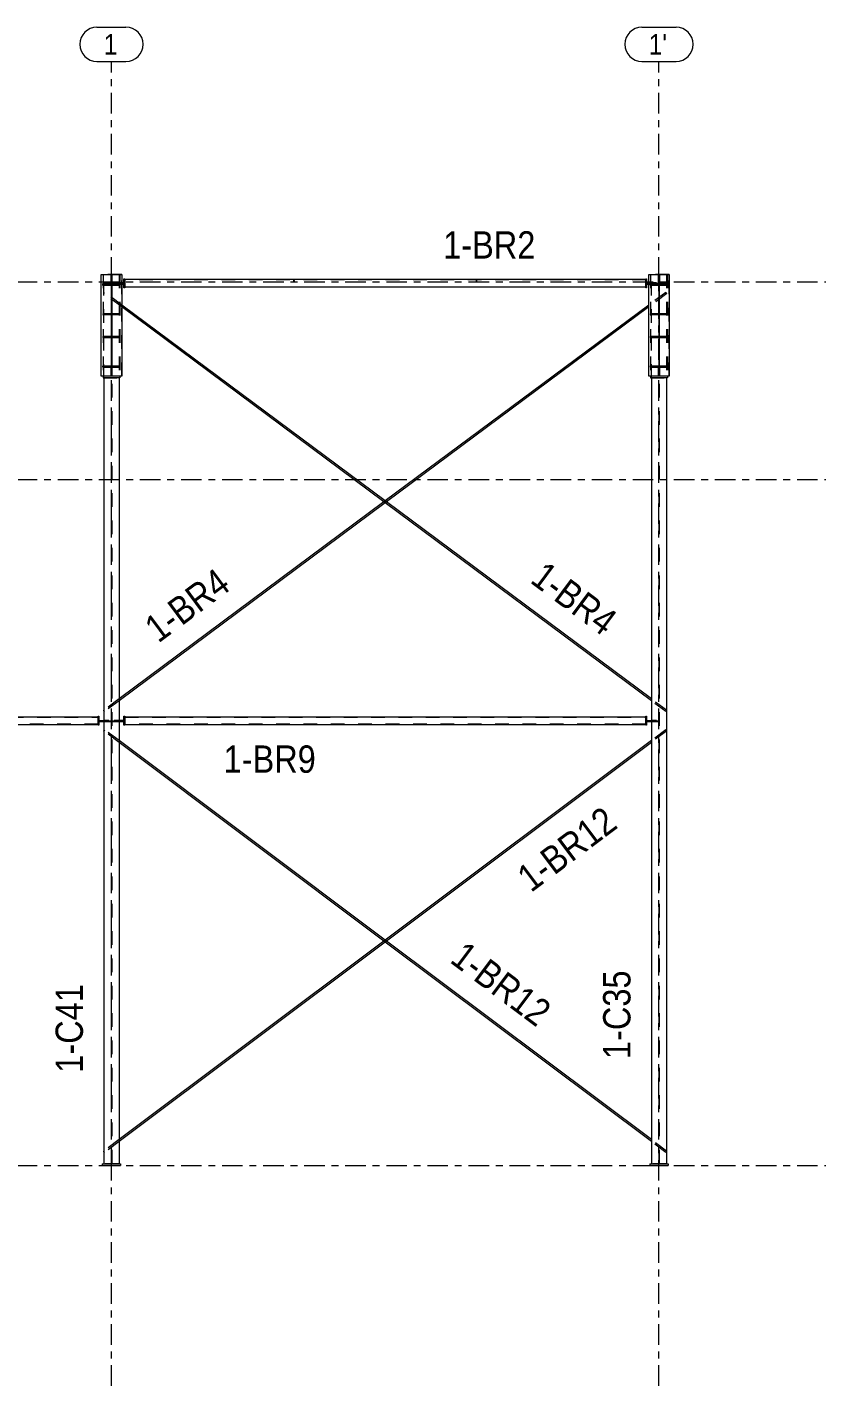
# Model space of a CAD drawing. Header units: millimetres. Extents: x -49 to 1122, y -181 to 639.
# Drawn here: x 891.5 to 1006.9, y 208.9 to 407.5 of the extents above; entities that cross this region are included whole.
import ezdxf

# ---------------------------------------------------------------- set-up
doc = ezdxf.new("R2010")
doc.units = ezdxf.units.MM
for name, pattern in [('XKITLINE00', [0]), ('XKITLINE02', [4, 2, -2]), ('XKITLINE03', [6, 3, -1, 1, -1])]:
    doc.linetypes.add(name, pattern=pattern)
for name, color, linetype, lineweight in [('Part', 2, 'Continuous', 0), ('PartMark', 7, 'Continuous', 0), ('S-grid', 1, 'Continuous', 0)]:
    doc.layers.add(name, color=color, linetype=linetype, lineweight=lineweight)
doc.styles.add('ARIAL', font='ARIAL.TTF')

# ---------------------------------------------------------------- blocks, each defined once
blk = doc.blocks.new('*A211')
at = {"layer": 'Part'}
blk.add_hatch(color=3, dxfattribs=at).paths.add_polyline_path([(930.5, 370.47), (930.55, 370.45), (930.57, 370.4), (930.55, 370.35), (930.5, 370.33), (930.45, 370.35), (930.43, 370.4), (930.45, 370.45)], flags=17)
blk = doc.blocks.new('*A212')
at = {"layer": 'Part'}
blk.add_hatch(color=3, dxfattribs=at).paths.add_polyline_path([(957.17, 370.47), (957.21, 370.45), (957.23, 370.4), (957.21, 370.35), (957.17, 370.33), (957.12, 370.35), (957.1, 370.4), (957.12, 370.45)], flags=17)
blk = doc.blocks.new('*A213')
at = {"layer": 'Part'}
blk.add_hatch(color=3, dxfattribs=at).paths.add_polyline_path([(982.58, 357.88), (982.58, 357.99), (985.08, 357.99), (985.08, 357.88)], flags=17)
blk = doc.blocks.new('*A214')
at = {"layer": 'Part'}
blk.add_hatch(color=3, dxfattribs=at).paths.add_polyline_path([(982.58, 369.73), (982.58, 369.84), (985.08, 369.84), (985.08, 369.73)], flags=17)
blk = doc.blocks.new('*A215')
at = {"layer": 'Part'}
blk.add_hatch(color=3, dxfattribs=at).paths.add_polyline_path([(983.79, 357.99), (983.79, 369.73), (983.88, 369.73), (983.88, 357.99)], flags=17)
blk = doc.blocks.new('*A216')
at = {"layer": 'Part'}
blk.add_hatch(color=3, dxfattribs=at).paths.add_polyline_path([(983.78, 357.61), (983.78, 357.88), (983.89, 357.88), (983.89, 357.61)], flags=17)
blk = doc.blocks.new('*A217')
at = {"layer": 'Part'}
blk.add_hatch(color=3, dxfattribs=at).paths.add_polyline_path([(983.88, 362.12), (983.88, 362.23), (984.78, 362.23), (984.78, 362.12)], flags=17)
blk = doc.blocks.new('*A218')
at = {"layer": 'Part'}
blk.add_hatch(color=3, dxfattribs=at).paths.add_polyline_path([(983.88, 365.45), (983.88, 365.56), (984.78, 365.56), (984.78, 365.45)], flags=17)
blk = doc.blocks.new('*A219')
at = {"layer": 'Part'}
blk.add_hatch(color=3, dxfattribs=at).paths.add_polyline_path([(982.88, 362.12), (982.88, 362.23), (983.79, 362.23), (983.79, 362.12)], flags=17)
blk = doc.blocks.new('*A220')
at = {"layer": 'Part'}
blk.add_hatch(color=3, dxfattribs=at).paths.add_polyline_path([(982.88, 365.45), (982.88, 365.56), (983.79, 365.56), (983.79, 365.45)], flags=17)
blk = doc.blocks.new('*A221')
at = {"layer": 'Part'}
blk.add_hatch(color=3, dxfattribs=at).paths.add_polyline_path([(983.78, 369.84), (983.78, 371.03), (983.89, 371.03), (983.89, 369.84)], flags=17)
blk = doc.blocks.new('*A256')
at = {"layer": 'Part'}
blk.add_hatch(color=3, dxfattribs=at).paths.add_polyline_path([(902.58, 357.88), (902.58, 357.99), (905.08, 357.99), (905.08, 357.88)], flags=17)
blk = doc.blocks.new('*A257')
at = {"layer": 'Part'}
blk.add_hatch(color=3, dxfattribs=at).paths.add_polyline_path([(902.58, 369.73), (902.58, 369.84), (905.08, 369.84), (905.08, 369.73)], flags=17)
blk = doc.blocks.new('*A258')
at = {"layer": 'Part'}
blk.add_hatch(color=3, dxfattribs=at).paths.add_polyline_path([(903.79, 357.99), (903.79, 369.73), (903.88, 369.73), (903.88, 357.99)], flags=17)
blk = doc.blocks.new('*A259')
at = {"layer": 'Part'}
blk.add_hatch(color=3, dxfattribs=at).paths.add_polyline_path([(903.78, 357.61), (903.78, 357.88), (903.89, 357.88), (903.89, 357.61)], flags=17)
blk = doc.blocks.new('*A260')
at = {"layer": 'Part'}
blk.add_hatch(color=3, dxfattribs=at).paths.add_polyline_path([(903.88, 362.12), (903.88, 362.23), (904.78, 362.23), (904.78, 362.12)], flags=17)
blk = doc.blocks.new('*A261')
at = {"layer": 'Part'}
blk.add_hatch(color=3, dxfattribs=at).paths.add_polyline_path([(903.88, 365.45), (903.88, 365.56), (904.78, 365.56), (904.78, 365.45)], flags=17)
blk = doc.blocks.new('*A262')
at = {"layer": 'Part'}
blk.add_hatch(color=3, dxfattribs=at).paths.add_polyline_path([(902.88, 362.12), (902.88, 362.23), (903.79, 362.23), (903.79, 362.12)], flags=17)
blk = doc.blocks.new('*A263')
at = {"layer": 'Part'}
blk.add_hatch(color=3, dxfattribs=at).paths.add_polyline_path([(902.88, 365.45), (902.88, 365.56), (903.79, 365.56), (903.79, 365.45)], flags=17)
blk = doc.blocks.new('*A264')
at = {"layer": 'Part'}
blk.add_hatch(color=3, dxfattribs=at).paths.add_polyline_path([(903.78, 369.84), (903.78, 371.03), (903.89, 371.03), (903.89, 369.84)], flags=17)
blk = doc.blocks.new('*A1070')
at = {"layer": 'S-grid', "color": 1, "linetype": 'XKITLINE03', "lineweight": 0}
blk.add_line((-10, 370.25), (1096.06, 370.25), dxfattribs=at)
blk = doc.blocks.new('*A1071')
at = {"layer": 'S-grid', "color": 1, "linetype": 'XKITLINE03', "lineweight": 0}
blk.add_line((-10, 341.36), (1096.06, 341.36), dxfattribs=at)
blk = doc.blocks.new('*A1072')
at = {"layer": 'S-grid', "color": 1, "linetype": 'XKITLINE03', "lineweight": 0}
blk.add_line((-10, 241.08), (1096.06, 241.08), dxfattribs=at)
blk = doc.blocks.new('*A1079')
at = {"layer": 'Part', "color": 7, "linetype": 'XKITLINE02', "lineweight": 0}
for p, q in [((983.88, 362.12), (983.88, 362.23)), ((983.88, 362.23), (985.06, 362.23)), ((985.06, 362.12), (983.88, 362.12)), ((984.04, 362.12), (984.04, 362.23)), ((985.06, 362.23), (985.06, 362.12))]:
    blk.add_line(p, q, dxfattribs=at)
blk = doc.blocks.new('*A1431')
at = {"layer": 'Part', "color": 2, "linetype": 'XKITLINE00', "lineweight": 0}
for p, q in [((905.66, 369.37), (905.66, 370.7)), ((905.66, 370.7), (905.77, 370.7)), ((905.77, 370.7), (905.77, 369.37)), ((905.77, 369.37), (905.66, 369.37))]:
    blk.add_line(p, q, dxfattribs=at)
blk = doc.blocks.new('*A1432')
at = {"layer": 'Part', "color": 7, "linetype": 'XKITLINE02', "lineweight": 0}
for p, q in [((904.21, 370.09), (904.21, 369.98)), ((905.33, 370.09), (904.21, 370.09)), ((905.54, 369.98), (904.21, 369.98))]:
    blk.add_line(p, q, dxfattribs=at)
at = {"layer": 'Part', "color": 2, "linetype": 'XKITLINE00', "lineweight": 0}
for p, q in [((905.66, 370.09), (905.33, 370.09)), ((905.66, 369.98), (905.54, 369.98)), ((905.66, 370.09), (905.66, 369.98))]:
    blk.add_line(p, q, dxfattribs=at)
blk = doc.blocks.new('*A1433')
at = {"layer": 'Part', "color": 7, "linetype": 'XKITLINE02', "lineweight": 0}
for p, q in [((903.88, 369.98), (903.88, 369.87)), ((905.33, 369.98), (903.88, 369.98)), ((905.33, 369.87), (903.88, 369.87)), ((904.04, 369.98), (904.04, 369.87))]:
    blk.add_line(p, q, dxfattribs=at)
at = {"layer": 'Part', "color": 2, "linetype": 'XKITLINE00', "lineweight": 0}
for p, q in [((905.54, 369.98), (905.33, 369.98)), ((905.54, 369.87), (905.33, 369.87)), ((905.54, 369.98), (905.54, 369.87))]:
    blk.add_line(p, q, dxfattribs=at)
blk = doc.blocks.new('*A1434')
at = {"layer": 'Part', "color": 7, "linetype": 'XKITLINE02', "lineweight": 0}
for p, q in [((903.78, 371.34), (903.78, 369.84)), ((903.78, 371.34), (903.89, 371.34)), ((903.78, 370.15), (903.89, 370.15)), ((903.78, 369.96), (903.89, 369.96)), ((903.89, 371.34), (903.89, 369.84))]:
    blk.add_line(p, q, dxfattribs=at)
blk = doc.blocks.new('*A1435')
at = {"layer": 'Part', "color": 7, "linetype": 'XKITLINE02', "lineweight": 0}
for p, q in [((903.88, 365.45), (903.88, 365.56)), ((903.88, 365.56), (905.06, 365.56)), ((905.06, 365.45), (903.88, 365.45)), ((904.04, 365.45), (904.04, 365.56)), ((905.06, 365.56), (905.06, 365.45))]:
    blk.add_line(p, q, dxfattribs=at)
blk = doc.blocks.new('*A1436')
at = {"layer": 'Part', "color": 7, "linetype": 'XKITLINE02', "lineweight": 0}
for p, q in [((903.88, 362.12), (903.88, 362.23)), ((903.88, 362.23), (905.06, 362.23)), ((905.06, 362.12), (903.88, 362.12)), ((904.04, 362.12), (904.04, 362.23)), ((905.06, 362.23), (905.06, 362.12))]:
    blk.add_line(p, q, dxfattribs=at)
blk = doc.blocks.new('*A1437')
at = {"layer": 'Part', "color": 2, "linetype": 'XKITLINE00', "lineweight": 0}
for start, end in [(45, 225), (225, 45)]:
    blk.add_arc((930.5, 370.4), 0.0667, start, end, dxfattribs=at)
blk = doc.blocks.new('*A1438')
at = {"layer": 'Part', "color": 2, "linetype": 'XKITLINE00', "lineweight": 0}
for start, end in [(45, 225), (225, 45)]:
    blk.add_arc((957.17, 370.4), 0.0667, start, end, dxfattribs=at)
blk = doc.blocks.new('*A1439')
at = {"layer": 'Part', "color": 2, "linetype": 'XKITLINE00', "lineweight": 0}
for p, q in [((982.58, 357.99), (985.08, 357.99)), ((982.58, 357.78), (982.58, 357.99)), ((982.58, 357.88), (985.08, 357.88)), ((983.78, 357.78), (982.58, 357.78)), ((985.08, 357.78), (983.89, 357.78)), ((985.08, 357.99), (985.08, 357.78))]:
    blk.add_line(p, q, dxfattribs=at)
at = {"layer": 'Part', "color": 7, "linetype": 'XKITLINE02', "lineweight": 0}
for p, q in [((982.58, 357.89), (985.08, 357.89)), ((983.89, 357.78), (983.78, 357.78))]:
    blk.add_line(p, q, dxfattribs=at)
blk = doc.blocks.new('*A1440')
at = {"layer": 'Part', "color": 2, "linetype": 'XKITLINE00', "lineweight": 0}
for p, q in [((983.78, 369.98), (982.58, 369.98)), ((982.58, 369.73), (982.58, 369.98)), ((985.08, 369.84), (982.58, 369.84)), ((985.08, 369.73), (982.58, 369.73)), ((985.08, 369.98), (983.89, 369.98)), ((985.08, 369.98), (985.08, 369.73))]:
    blk.add_line(p, q, dxfattribs=at)
at = {"layer": 'Part', "color": 7, "linetype": 'XKITLINE02', "lineweight": 0}
for p, q in [((982.58, 369.87), (985.08, 369.87)), ((983.89, 369.98), (983.78, 369.98))]:
    blk.add_line(p, q, dxfattribs=at)
blk = doc.blocks.new('*A1441')
at = {"layer": 'Part', "color": 7, "linetype": 'XKITLINE02', "lineweight": 0}
for p, q in [((983.88, 369.87), (983.79, 369.87)), ((983.79, 369.87), (983.79, 369.73)), ((983.88, 369.87), (983.88, 369.73)), ((983.79, 357.99), (983.79, 357.89)), ((983.79, 357.89), (983.88, 357.89)), ((983.88, 357.99), (983.88, 357.89))]:
    blk.add_line(p, q, dxfattribs=at)
at = {"layer": 'Part', "color": 2, "linetype": 'XKITLINE00', "lineweight": 0}
for p, q in [((983.79, 369.73), (983.88, 369.73)), ((983.79, 369.73), (983.79, 357.99)), ((983.88, 369.73), (983.88, 357.99)), ((983.79, 357.99), (983.88, 357.99))]:
    blk.add_line(p, q, dxfattribs=at)
blk = doc.blocks.new('*A1442')
at = {"layer": 'Part', "color": 7, "linetype": 'XKITLINE02', "lineweight": 0}
for p, q in [((983.88, 369.87), (983.79, 369.87)), ((983.79, 369.87), (983.79, 357.89)), ((983.88, 357.89), (983.88, 369.87)), ((983.79, 357.89), (983.88, 357.89))]:
    blk.add_line(p, q, dxfattribs=at)
blk = doc.blocks.new('*A1443')
at = {"layer": 'Part', "color": 7, "linetype": 'XKITLINE02', "lineweight": 0}
for p, q in [((982.58, 357.99), (982.58, 357.78)), ((982.58, 357.89), (985.08, 357.89)), ((982.58, 357.78), (985.08, 357.78)), ((985.08, 357.78), (985.08, 357.99))]:
    blk.add_line(p, q, dxfattribs=at)
blk = doc.blocks.new('*A1444')
at = {"layer": 'Part', "color": 7, "linetype": 'XKITLINE02', "lineweight": 0}
for p, q in [((982.58, 369.98), (982.58, 369.73)), ((985.08, 369.98), (982.58, 369.98)), ((985.08, 369.87), (982.58, 369.87)), ((985.08, 369.73), (985.08, 369.98))]:
    blk.add_line(p, q, dxfattribs=at)
blk = doc.blocks.new('*A1445')
at = {"layer": 'Part', "color": 7, "linetype": 'XKITLINE02', "lineweight": 0}
for p, q in [((982.61, 371.34), (985.06, 371.34)), ((982.61, 371.34), (982.61, 356.45)), ((985.06, 371.34), (985.06, 356.45))]:
    blk.add_line(p, q, dxfattribs=at)
at = {"layer": 'Part', "color": 2, "linetype": 'XKITLINE00', "lineweight": 0}
for p, q in [((982.61, 356.45), (982.61, 356.23)), ((985.06, 356.23), (982.61, 356.23)), ((985.06, 356.45), (985.06, 356.23))]:
    blk.add_line(p, q, dxfattribs=at)
blk = doc.blocks.new('*A1446')
at = {"layer": 'Part', "color": 7, "linetype": 'XKITLINE02', "lineweight": 0}
for p, q in [((982.61, 371.34), (985.06, 371.34)), ((982.61, 371.34), (982.61, 356.23)), ((985.06, 371.34), (985.06, 356.23)), ((982.61, 356.23), (985.06, 356.23))]:
    blk.add_line(p, q, dxfattribs=at)
blk = doc.blocks.new('*A1447')
at = {"layer": 'Part', "color": 2, "linetype": 'XKITLINE00', "lineweight": 0}
for p, q in [((982.33, 356.45), (982.33, 371.34)), ((982.33, 371.34), (985.33, 371.34)), ((985.33, 371.34), (985.33, 356.45)), ((985.33, 356.45), (982.33, 356.45))]:
    blk.add_line(p, q, dxfattribs=at)
blk = doc.blocks.new('*A1448')
at = {"layer": 'Part', "color": 7, "linetype": 'XKITLINE02', "lineweight": 0}
for p, q in [((982.33, 356.45), (982.33, 371.34)), ((985.33, 371.34), (982.33, 371.34)), ((985.33, 356.45), (985.33, 371.34)), ((985.33, 356.45), (982.33, 356.45))]:
    blk.add_line(p, q, dxfattribs=at)
blk = doc.blocks.new('*A1449')
at = {"layer": 'Part', "color": 2, "linetype": 'XKITLINE00', "lineweight": 0}
for p, q in [((983.78, 356.45), (983.78, 357.88)), ((983.78, 357.88), (983.89, 357.88)), ((983.89, 357.61), (983.78, 357.61)), ((983.89, 357.88), (983.89, 356.45)), ((983.89, 356.45), (983.78, 356.45))]:
    blk.add_line(p, q, dxfattribs=at)
at = {"layer": 'Part', "color": 7, "linetype": 'XKITLINE02', "lineweight": 0}
for p, q in [((983.78, 357.8), (983.89, 357.8)), ((983.78, 357.62), (983.89, 357.62))]:
    blk.add_line(p, q, dxfattribs=at)
blk = doc.blocks.new('*A1450')
at = {"layer": 'Part', "color": 7, "linetype": 'XKITLINE02', "lineweight": 0}
for p, q in [((984.88, 357.89), (983.88, 357.89)), ((983.88, 357.89), (983.88, 357.78)), ((983.88, 357.78), (984.88, 357.78)), ((984.04, 357.89), (984.04, 357.78)), ((984.88, 357.78), (984.88, 357.89))]:
    blk.add_line(p, q, dxfattribs=at)
blk = doc.blocks.new('*A1451')
at = {"layer": 'Part', "color": 7, "linetype": 'XKITLINE02', "lineweight": 0}
for p, q in [((983.79, 357.89), (982.79, 357.89)), ((982.79, 357.89), (982.79, 357.78)), ((982.79, 357.78), (983.79, 357.78)), ((983.62, 357.89), (983.62, 357.78)), ((983.79, 357.78), (983.79, 357.89))]:
    blk.add_line(p, q, dxfattribs=at)
blk = doc.blocks.new('*A1452')
at = {"layer": 'Part', "color": 7, "linetype": 'XKITLINE02', "lineweight": 0}
for p, q in [((983.78, 357.88), (983.78, 356.45)), ((983.78, 357.8), (983.89, 357.8)), ((983.78, 357.62), (983.89, 357.62)), ((983.89, 357.88), (983.89, 356.45)), ((983.89, 356.45), (983.78, 356.45))]:
    blk.add_line(p, q, dxfattribs=at)
blk = doc.blocks.new('*A1453')
at = {"layer": 'Part', "color": 7, "linetype": 'XKITLINE02', "lineweight": 0}
for p, q in [((983.79, 362.23), (982.61, 362.23)), ((982.61, 362.12), (982.61, 362.23)), ((983.79, 362.12), (982.61, 362.12)), ((983.62, 362.12), (983.62, 362.23)), ((983.79, 362.12), (983.79, 362.23))]:
    blk.add_line(p, q, dxfattribs=at)
blk = doc.blocks.new('*A1454')
at = {"layer": 'Part', "color": 7, "linetype": 'XKITLINE02', "lineweight": 0}
for p, q in [((983.79, 365.56), (982.61, 365.56)), ((982.61, 365.45), (982.61, 365.56)), ((983.79, 365.45), (982.61, 365.45)), ((983.62, 365.45), (983.62, 365.56)), ((983.79, 365.45), (983.79, 365.56))]:
    blk.add_line(p, q, dxfattribs=at)
blk = doc.blocks.new('*A1455')
at = {"layer": 'Part', "color": 2, "linetype": 'XKITLINE00', "lineweight": 0}
for p, q in [((985.06, 362.23), (983.88, 362.23)), ((983.88, 362.23), (983.88, 362.12)), ((985.06, 362.12), (983.88, 362.12)), ((984.78, 362.12), (984.78, 362.23)), ((985.06, 362.23), (985.06, 362.12))]:
    blk.add_line(p, q, dxfattribs=at)
at = {"layer": 'Part', "color": 7, "linetype": 'XKITLINE02', "lineweight": 0}
blk.add_line((984.04, 362.12), (984.04, 362.23), dxfattribs=at)
blk = doc.blocks.new('*A1456')
at = {"layer": 'Part', "color": 2, "linetype": 'XKITLINE00', "lineweight": 0}
for p, q in [((985.06, 365.56), (983.88, 365.56)), ((983.88, 365.56), (983.88, 365.45)), ((985.06, 365.45), (983.88, 365.45)), ((984.78, 365.45), (984.78, 365.56)), ((985.06, 365.56), (985.06, 365.45))]:
    blk.add_line(p, q, dxfattribs=at)
at = {"layer": 'Part', "color": 7, "linetype": 'XKITLINE02', "lineweight": 0}
blk.add_line((984.04, 365.45), (984.04, 365.56), dxfattribs=at)
blk = doc.blocks.new('*A1457')
at = {"layer": 'Part', "color": 2, "linetype": 'XKITLINE00', "lineweight": 0}
for p, q in [((983.79, 362.23), (982.61, 362.23)), ((982.61, 362.23), (982.61, 362.12)), ((983.79, 362.12), (982.61, 362.12)), ((982.88, 362.12), (982.88, 362.23)), ((983.79, 362.23), (983.79, 362.12))]:
    blk.add_line(p, q, dxfattribs=at)
at = {"layer": 'Part', "color": 7, "linetype": 'XKITLINE02', "lineweight": 0}
blk.add_line((983.62, 362.12), (983.62, 362.23), dxfattribs=at)
blk = doc.blocks.new('*A1458')
at = {"layer": 'Part', "color": 2, "linetype": 'XKITLINE00', "lineweight": 0}
for p, q in [((983.79, 365.56), (982.61, 365.56)), ((982.61, 365.56), (982.61, 365.45)), ((983.79, 365.45), (982.61, 365.45)), ((982.88, 365.45), (982.88, 365.56)), ((983.79, 365.56), (983.79, 365.45))]:
    blk.add_line(p, q, dxfattribs=at)
at = {"layer": 'Part', "color": 7, "linetype": 'XKITLINE02', "lineweight": 0}
blk.add_line((983.62, 365.45), (983.62, 365.56), dxfattribs=at)
blk = doc.blocks.new('*A1459')
at = {"layer": 'Part', "color": 7, "linetype": 'XKITLINE02', "lineweight": 0}
for p, q in [((984.88, 369.98), (983.88, 369.98)), ((983.88, 369.98), (983.88, 369.87)), ((983.88, 369.87), (984.88, 369.87)), ((984.04, 369.98), (984.04, 369.87)), ((984.88, 369.87), (984.88, 369.98))]:
    blk.add_line(p, q, dxfattribs=at)
blk = doc.blocks.new('*A1460')
at = {"layer": 'Part', "color": 7, "linetype": 'XKITLINE02', "lineweight": 0}
for p, q in [((984.88, 365.56), (983.88, 365.56)), ((983.88, 365.56), (983.88, 365.45)), ((983.88, 365.45), (984.88, 365.45)), ((984.04, 365.56), (984.04, 365.45)), ((984.88, 365.45), (984.88, 365.56))]:
    blk.add_line(p, q, dxfattribs=at)
blk = doc.blocks.new('*A1461')
at = {"layer": 'Part', "color": 7, "linetype": 'XKITLINE02', "lineweight": 0}
for p, q in [((983.79, 365.56), (982.79, 365.56)), ((982.79, 365.56), (982.79, 365.45)), ((982.79, 365.45), (983.79, 365.45)), ((983.62, 365.56), (983.62, 365.45)), ((983.79, 365.45), (983.79, 365.56))]:
    blk.add_line(p, q, dxfattribs=at)
blk = doc.blocks.new('*A1462')
at = {"layer": 'Part', "color": 7, "linetype": 'XKITLINE02', "lineweight": 0}
for p, q in [((984.88, 362.23), (983.88, 362.23)), ((983.88, 362.23), (983.88, 362.12)), ((983.88, 362.12), (984.88, 362.12)), ((984.04, 362.23), (984.04, 362.12)), ((984.88, 362.12), (984.88, 362.23))]:
    blk.add_line(p, q, dxfattribs=at)
blk = doc.blocks.new('*A1463')
at = {"layer": 'Part', "color": 7, "linetype": 'XKITLINE02', "lineweight": 0}
for p, q in [((983.79, 362.23), (982.79, 362.23)), ((982.79, 362.23), (982.79, 362.12)), ((982.79, 362.12), (983.79, 362.12)), ((983.62, 362.23), (983.62, 362.12)), ((983.79, 362.12), (983.79, 362.23))]:
    blk.add_line(p, q, dxfattribs=at)
blk = doc.blocks.new('*A1464')
at = {"layer": 'Part', "color": 2, "linetype": 'XKITLINE00', "lineweight": 0}
for p, q in [((981.9, 369.37), (981.9, 370.7)), ((981.9, 370.7), (982.01, 370.7)), ((982.01, 370.7), (982.01, 369.37)), ((982.01, 369.37), (981.9, 369.37))]:
    blk.add_line(p, q, dxfattribs=at)
blk = doc.blocks.new('*A1465')
at = {"layer": 'Part', "color": 2, "linetype": 'XKITLINE00', "lineweight": 0}
for p, q in [((982.01, 369.98), (982.01, 370.09)), ((982.01, 370.09), (982.33, 370.09)), ((982.12, 369.98), (982.01, 369.98))]:
    blk.add_line(p, q, dxfattribs=at)
at = {"layer": 'Part', "color": 7, "linetype": 'XKITLINE02', "lineweight": 0}
for p, q in [((983.46, 369.98), (982.12, 369.98)), ((983.46, 370.09), (982.33, 370.09)), ((983.46, 369.98), (983.46, 370.09))]:
    blk.add_line(p, q, dxfattribs=at)
blk = doc.blocks.new('*A1466')
at = {"layer": 'Part', "color": 2, "linetype": 'XKITLINE00', "lineweight": 0}
for p, q in [((982.33, 369.98), (982.12, 369.98)), ((982.12, 369.87), (982.12, 369.98)), ((982.33, 369.87), (982.12, 369.87))]:
    blk.add_line(p, q, dxfattribs=at)
at = {"layer": 'Part', "color": 7, "linetype": 'XKITLINE02', "lineweight": 0}
for p, q in [((983.79, 369.98), (982.33, 369.98)), ((983.79, 369.87), (982.33, 369.87)), ((983.62, 369.98), (983.62, 369.87)), ((983.79, 369.98), (983.79, 369.87))]:
    blk.add_line(p, q, dxfattribs=at)
blk = doc.blocks.new('*A1467')
at = {"layer": 'Part', "color": 2, "linetype": 'XKITLINE00', "lineweight": 0}
for p, q in [((983.78, 371.34), (983.89, 371.34)), ((983.78, 369.84), (983.78, 371.34)), ((983.78, 371.03), (983.89, 371.03)), ((983.89, 369.84), (983.78, 369.84)), ((983.89, 371.34), (983.89, 369.84))]:
    blk.add_line(p, q, dxfattribs=at)
at = {"layer": 'Part', "color": 7, "linetype": 'XKITLINE02', "lineweight": 0}
for p, q in [((983.78, 370.15), (983.89, 370.15)), ((983.78, 369.96), (983.89, 369.96))]:
    blk.add_line(p, q, dxfattribs=at)
blk = doc.blocks.new('*A1468')
at = {"layer": 'Part', "color": 7, "linetype": 'XKITLINE02', "lineweight": 0}
for p, q in [((983.78, 371.34), (983.78, 369.84)), ((983.78, 371.34), (983.89, 371.34)), ((983.78, 370.15), (983.89, 370.15)), ((983.78, 369.96), (983.89, 369.96)), ((983.89, 371.34), (983.89, 369.84))]:
    blk.add_line(p, q, dxfattribs=at)
blk = doc.blocks.new('*A1469')
at = {"layer": 'Part', "color": 7, "linetype": 'XKITLINE02', "lineweight": 0}
for p, q in [((983.88, 365.45), (983.88, 365.56)), ((983.88, 365.56), (985.06, 365.56)), ((985.06, 365.45), (983.88, 365.45)), ((984.04, 365.45), (984.04, 365.56)), ((985.06, 365.56), (985.06, 365.45))]:
    blk.add_line(p, q, dxfattribs=at)
blk = doc.blocks.new('*A1602')
at = {"layer": 'S-grid', "color": 1, "linetype": 'XKITLINE03', "lineweight": 0}
blk.add_line((983.83, 208.86), (983.83, 402.47), dxfattribs=at)
at = {"layer": 'S-grid', "color": 3, "style": 'ARIAL', "width": 0.85}
blk.add_text("1'", height=3, dxfattribs=at).set_placement((982.34, 403.47))
blk = doc.blocks.new('*A1603')
at = {"layer": 'S-grid', "color": 1, "linetype": 'XKITLINE03', "lineweight": 0}
blk.add_line((903.83, 208.86), (903.83, 402.47), dxfattribs=at)
at = {"layer": 'S-grid', "color": 3, "style": 'ARIAL', "width": 0.85}
blk.add_text('1', height=3, dxfattribs=at).set_placement((902.72, 403.47))
blk = doc.blocks.new('*A1606')
at = {"layer": 'Part', "color": 7, "linetype": 'XKITLINE02', "lineweight": 0}
for p, q in [((984.83, 304.76), (982.72, 303.18)), ((984.94, 304.57), (982.72, 302.9)), ((984.94, 304.62), (984.83, 304.76)), ((943.83, 274.01), (943.65, 273.87)), ((944.02, 273.87), (943.83, 273.74)), ((904.94, 244.85), (902.72, 243.18)), ((904.94, 244.57), (902.83, 242.99)), ((902.83, 242.99), (902.72, 243.13))]:
    blk.add_line(p, q, dxfattribs=at)
at = {"layer": 'Part', "color": 2, "linetype": 'XKITLINE00', "lineweight": 0}
for p, q in [((984.97, 304.59), (984.94, 304.62)), ((984.97, 304.59), (984.94, 304.57)), ((982.72, 303.18), (943.83, 274.01)), ((982.72, 302.9), (944.02, 273.87)), ((943.65, 273.87), (904.94, 244.85)), ((943.83, 273.74), (904.94, 244.57)), ((902.72, 243.18), (902.7, 243.16)), ((902.72, 243.14), (902.7, 243.16)), ((902.72, 243.13), (902.72, 243.14))]:
    blk.add_line(p, q, dxfattribs=at)
blk = doc.blocks.new('*A1607')
at = {"layer": 'Part', "color": 2, "linetype": 'XKITLINE00', "lineweight": 0}
for p, q in [((902.72, 304.62), (902.7, 304.59)), ((902.72, 304.57), (902.7, 304.59)), ((943.83, 274.01), (904.94, 303.18)), ((943.65, 273.87), (904.94, 302.9)), ((982.72, 244.57), (943.83, 273.74)), ((982.72, 244.85), (944.02, 273.87)), ((984.97, 243.16), (984.94, 243.18)), ((984.97, 243.16), (984.94, 243.13))]:
    blk.add_line(p, q, dxfattribs=at)
at = {"layer": 'Part', "color": 7, "linetype": 'XKITLINE02', "lineweight": 0}
for p, q in [((902.83, 304.76), (902.72, 304.62)), ((904.94, 302.9), (902.72, 304.57)), ((904.94, 303.18), (902.83, 304.76)), ((943.83, 273.74), (943.65, 273.87)), ((944.02, 273.87), (943.83, 274.01)), ((984.94, 243.18), (982.72, 244.85)), ((984.83, 242.99), (982.72, 244.57)), ((984.95, 243.14), (984.83, 242.99))]:
    blk.add_line(p, q, dxfattribs=at)
blk = doc.blocks.new('*A1608')
at = {"layer": 'Part', "color": 7, "linetype": 'XKITLINE02', "lineweight": 0}
for p, q in [((982.72, 356.23), (982.72, 371.34)), ((982.72, 371.34), (984.94, 371.34)), ((983.79, 371.34), (983.79, 241.31)), ((983.88, 371.34), (983.88, 241.31)), ((984.94, 371.34), (984.94, 356.23)), ((984.94, 241.31), (982.72, 241.31))]:
    blk.add_line(p, q, dxfattribs=at)
at = {"layer": 'Part', "color": 2, "linetype": 'XKITLINE00', "lineweight": 0}
for p, q in [((982.72, 356.23), (982.72, 241.31)), ((984.94, 356.23), (984.94, 241.31))]:
    blk.add_line(p, q, dxfattribs=at)
blk = doc.blocks.new('*A1609')
at = {"layer": 'Part', "color": 7, "linetype": 'XKITLINE02', "lineweight": 0}
for p, q in [((902.72, 356.23), (902.72, 371.34)), ((902.72, 371.34), (904.94, 371.34)), ((903.79, 371.34), (903.79, 241.31)), ((903.88, 371.34), (903.88, 241.31)), ((904.94, 371.34), (904.94, 356.23)), ((904.94, 241.31), (902.72, 241.31))]:
    blk.add_line(p, q, dxfattribs=at)
at = {"layer": 'Part', "color": 2, "linetype": 'XKITLINE00', "lineweight": 0}
for p, q in [((902.72, 356.23), (902.72, 241.31)), ((904.94, 356.23), (904.94, 241.31))]:
    blk.add_line(p, q, dxfattribs=at)
blk = doc.blocks.new('*A1611')
at = {"layer": 'Part', "color": 7, "linetype": 'XKITLINE02', "lineweight": 0}
for p, q in [((902.7, 368.53), (902.83, 368.7)), ((905.33, 366.57), (902.7, 368.53)), ((905.33, 366.84), (902.83, 368.7)), ((943.83, 337.93), (943.65, 338.07)), ((944.02, 338.07), (943.83, 338.21)), ((984.94, 307.63), (982.72, 309.28)), ((984.84, 307.43), (982.72, 309.01)), ((984.95, 307.59), (984.84, 307.43))]:
    blk.add_line(p, q, dxfattribs=at)
at = {"layer": 'Part', "color": 2, "linetype": 'XKITLINE00', "lineweight": 0}
for p, q in [((943.83, 338.21), (905.33, 366.84)), ((943.65, 338.07), (905.33, 366.57)), ((982.72, 309.01), (943.83, 337.93)), ((982.72, 309.28), (944.02, 338.07)), ((984.97, 307.61), (984.94, 307.63)), ((984.97, 307.61), (984.94, 307.58))]:
    blk.add_line(p, q, dxfattribs=at)
blk = doc.blocks.new('*A1612')
at = {"layer": 'Part', "color": 7, "linetype": 'XKITLINE02', "lineweight": 0}
for p, q in [((984.84, 368.7), (982.33, 366.84)), ((984.97, 368.53), (982.33, 366.57)), ((984.97, 368.53), (984.84, 368.7)), ((943.83, 338.21), (943.65, 338.07)), ((944.02, 338.07), (943.83, 337.93)), ((904.94, 309.28), (902.72, 307.63)), ((904.94, 309.01), (902.83, 307.43)), ((902.83, 307.43), (902.72, 307.58))]:
    blk.add_line(p, q, dxfattribs=at)
at = {"layer": 'Part', "color": 2, "linetype": 'XKITLINE00', "lineweight": 0}
for p, q in [((982.33, 366.84), (943.83, 338.21)), ((982.33, 366.57), (944.02, 338.07)), ((943.65, 338.07), (904.94, 309.28)), ((943.83, 337.93), (904.94, 309.01)), ((902.72, 307.63), (902.7, 307.61)), ((902.72, 307.59), (902.7, 307.61)), ((902.72, 307.58), (902.72, 307.59))]:
    blk.add_line(p, q, dxfattribs=at)
blk = doc.blocks.new('*A1613')
at = {"layer": 'Part', "color": 2, "linetype": 'XKITLINE00', "lineweight": 0}
for p, q in [((905.77, 306.64), (981.9, 306.64)), ((905.77, 305.53), (981.9, 305.53))]:
    blk.add_line(p, q, dxfattribs=at)
at = {"layer": 'Part', "color": 7, "linetype": 'XKITLINE02', "lineweight": 0}
for p, q in [((905.77, 306.64), (905.77, 305.53)), ((905.77, 306.59), (981.9, 306.59)), ((981.9, 306.64), (981.9, 305.53)), ((981.9, 305.57), (905.77, 305.57))]:
    blk.add_line(p, q, dxfattribs=at)
blk = doc.blocks.new('*A1614')
at = {"layer": 'Part', "color": 2, "linetype": 'XKITLINE00', "lineweight": 0}
for p, q in [((902.5, 241.31), (902.5, 241.08)), ((902.5, 241.31), (905.17, 241.31)), ((902.5, 241.08), (905.17, 241.08)), ((905.17, 241.31), (905.17, 241.08))]:
    blk.add_line(p, q, dxfattribs=at)
blk = doc.blocks.new('*A1615')
at = {"layer": 'Part', "color": 2, "linetype": 'XKITLINE00', "lineweight": 0}
for p, q in [((902.72, 306.03), (902.12, 306.03)), ((902.12, 305.92), (902.12, 306.03)), ((902.72, 305.92), (902.12, 305.92))]:
    blk.add_line(p, q, dxfattribs=at)
at = {"layer": 'Part', "color": 7, "linetype": 'XKITLINE02', "lineweight": 0}
for p, q in [((903.79, 306.03), (902.72, 306.03)), ((903.79, 305.92), (902.72, 305.92)), ((903.62, 306.03), (903.62, 305.92)), ((903.79, 306.03), (903.79, 305.92))]:
    blk.add_line(p, q, dxfattribs=at)
blk = doc.blocks.new('*A1616')
at = {"layer": 'Part', "color": 2, "linetype": 'XKITLINE00', "lineweight": 0}
for p, q in [((902.01, 306.03), (902.01, 306.14)), ((902.01, 306.14), (902.72, 306.14)), ((902.12, 306.03), (902.01, 306.03))]:
    blk.add_line(p, q, dxfattribs=at)
at = {"layer": 'Part', "color": 7, "linetype": 'XKITLINE02', "lineweight": 0}
for p, q in [((903.46, 306.03), (902.12, 306.03)), ((903.46, 306.14), (902.72, 306.14)), ((903.46, 306.03), (903.46, 306.14))]:
    blk.add_line(p, q, dxfattribs=at)
blk = doc.blocks.new('*A1617')
at = {"layer": 'Part', "color": 2, "linetype": 'XKITLINE00', "lineweight": 0}
for p, q in [((901.9, 305.42), (901.9, 306.75)), ((901.9, 306.75), (902.01, 306.75)), ((902.01, 306.75), (902.01, 305.42)), ((902.01, 305.42), (901.9, 305.42))]:
    blk.add_line(p, q, dxfattribs=at)
blk = doc.blocks.new('*A1618')
at = {"layer": 'Part', "color": 7, "linetype": 'XKITLINE02', "lineweight": 0}
for p, q in [((903.88, 306.03), (903.88, 305.92)), ((904.94, 306.03), (903.88, 306.03)), ((904.94, 305.92), (903.88, 305.92)), ((904.04, 306.03), (904.04, 305.92))]:
    blk.add_line(p, q, dxfattribs=at)
at = {"layer": 'Part', "color": 2, "linetype": 'XKITLINE00', "lineweight": 0}
for p, q in [((905.54, 306.03), (904.94, 306.03)), ((905.54, 305.92), (904.94, 305.92)), ((905.54, 306.03), (905.54, 305.92))]:
    blk.add_line(p, q, dxfattribs=at)
blk = doc.blocks.new('*A1619')
at = {"layer": 'Part', "color": 7, "linetype": 'XKITLINE02', "lineweight": 0}
for p, q in [((904.21, 306.14), (904.21, 306.03)), ((904.94, 306.14), (904.21, 306.14)), ((905.54, 306.03), (904.21, 306.03))]:
    blk.add_line(p, q, dxfattribs=at)
at = {"layer": 'Part', "color": 2, "linetype": 'XKITLINE00', "lineweight": 0}
for p, q in [((905.66, 306.14), (904.94, 306.14)), ((905.66, 306.03), (905.54, 306.03)), ((905.66, 306.14), (905.66, 306.03))]:
    blk.add_line(p, q, dxfattribs=at)
blk = doc.blocks.new('*A1620')
at = {"layer": 'Part', "color": 2, "linetype": 'XKITLINE00', "lineweight": 0}
for p, q in [((905.66, 305.42), (905.66, 306.75)), ((905.66, 306.75), (905.77, 306.75)), ((905.77, 306.75), (905.77, 305.42)), ((905.77, 305.42), (905.66, 305.42))]:
    blk.add_line(p, q, dxfattribs=at)
blk = doc.blocks.new('*A1621')
at = {"layer": 'Part', "color": 2, "linetype": 'XKITLINE00', "lineweight": 0}
for p, q in [((982.5, 241.31), (982.5, 241.08)), ((982.5, 241.31), (985.17, 241.31)), ((982.5, 241.08), (985.17, 241.08)), ((985.17, 241.31), (985.17, 241.08))]:
    blk.add_line(p, q, dxfattribs=at)
blk = doc.blocks.new('*A1623')
at = {"layer": 'Part', "color": 2, "linetype": 'XKITLINE00', "lineweight": 0}
for p, q in [((982.72, 306.03), (982.12, 306.03)), ((982.12, 305.92), (982.12, 306.03)), ((982.72, 305.92), (982.12, 305.92))]:
    blk.add_line(p, q, dxfattribs=at)
at = {"layer": 'Part', "color": 7, "linetype": 'XKITLINE02', "lineweight": 0}
for p, q in [((983.79, 306.03), (982.72, 306.03)), ((983.79, 305.92), (982.72, 305.92)), ((983.62, 306.03), (983.62, 305.92)), ((983.79, 306.03), (983.79, 305.92))]:
    blk.add_line(p, q, dxfattribs=at)
blk = doc.blocks.new('*A1624')
at = {"layer": 'Part', "color": 2, "linetype": 'XKITLINE00', "lineweight": 0}
for p, q in [((982.01, 306.03), (982.01, 306.14)), ((982.01, 306.14), (982.72, 306.14)), ((982.12, 306.03), (982.01, 306.03))]:
    blk.add_line(p, q, dxfattribs=at)
at = {"layer": 'Part', "color": 7, "linetype": 'XKITLINE02', "lineweight": 0}
for p, q in [((983.46, 306.03), (982.12, 306.03)), ((983.46, 306.14), (982.72, 306.14)), ((983.46, 306.03), (983.46, 306.14))]:
    blk.add_line(p, q, dxfattribs=at)
blk = doc.blocks.new('*A1625')
at = {"layer": 'Part', "color": 2, "linetype": 'XKITLINE00', "lineweight": 0}
for p, q in [((981.9, 305.42), (981.9, 306.75)), ((981.9, 306.75), (982.01, 306.75)), ((982.01, 306.75), (982.01, 305.42)), ((982.01, 305.42), (981.9, 305.42))]:
    blk.add_line(p, q, dxfattribs=at)
blk = doc.blocks.new('*A1626')
at = {"layer": 'Part', "color": 2, "linetype": 'XKITLINE00', "lineweight": 0}
for p, q in [((981.9, 370.59), (905.77, 370.59)), ((981.9, 369.48), (905.77, 369.48))]:
    blk.add_line(p, q, dxfattribs=at)
at = {"layer": 'Part', "color": 7, "linetype": 'XKITLINE02', "lineweight": 0}
for p, q in [((905.77, 369.48), (905.77, 370.59)), ((981.9, 370.55), (905.77, 370.55)), ((905.77, 369.52), (981.9, 369.52)), ((981.9, 369.48), (981.9, 370.59))]:
    blk.add_line(p, q, dxfattribs=at)
blk = doc.blocks.new('*A1627')
at = {"layer": 'Part', "color": 2, "linetype": 'XKITLINE00', "lineweight": 0}
for p, q in [((902.58, 357.99), (905.08, 357.99)), ((902.58, 357.78), (902.58, 357.99)), ((902.58, 357.88), (905.08, 357.88)), ((903.78, 357.78), (902.58, 357.78)), ((905.08, 357.78), (903.89, 357.78)), ((905.08, 357.99), (905.08, 357.78))]:
    blk.add_line(p, q, dxfattribs=at)
at = {"layer": 'Part', "color": 7, "linetype": 'XKITLINE02', "lineweight": 0}
for p, q in [((902.58, 357.89), (905.08, 357.89)), ((903.89, 357.78), (903.78, 357.78))]:
    blk.add_line(p, q, dxfattribs=at)
blk = doc.blocks.new('*A1628')
at = {"layer": 'Part', "color": 2, "linetype": 'XKITLINE00', "lineweight": 0}
for p, q in [((903.78, 369.98), (902.58, 369.98)), ((902.58, 369.73), (902.58, 369.98)), ((905.08, 369.84), (902.58, 369.84)), ((905.08, 369.73), (902.58, 369.73)), ((905.08, 369.98), (903.89, 369.98)), ((905.08, 369.98), (905.08, 369.73))]:
    blk.add_line(p, q, dxfattribs=at)
at = {"layer": 'Part', "color": 7, "linetype": 'XKITLINE02', "lineweight": 0}
for p, q in [((902.58, 369.87), (905.08, 369.87)), ((903.89, 369.98), (903.78, 369.98))]:
    blk.add_line(p, q, dxfattribs=at)
blk = doc.blocks.new('*A1629')
at = {"layer": 'Part', "color": 7, "linetype": 'XKITLINE02', "lineweight": 0}
for p, q in [((903.88, 369.87), (903.79, 369.87)), ((903.79, 369.87), (903.79, 369.73)), ((903.88, 369.87), (903.88, 369.73)), ((903.79, 357.99), (903.79, 357.89)), ((903.79, 357.89), (903.88, 357.89)), ((903.88, 357.99), (903.88, 357.89))]:
    blk.add_line(p, q, dxfattribs=at)
at = {"layer": 'Part', "color": 2, "linetype": 'XKITLINE00', "lineweight": 0}
for p, q in [((903.79, 369.73), (903.88, 369.73)), ((903.79, 369.73), (903.79, 357.99)), ((903.88, 369.73), (903.88, 357.99)), ((903.79, 357.99), (903.88, 357.99))]:
    blk.add_line(p, q, dxfattribs=at)
blk = doc.blocks.new('*A1630')
at = {"layer": 'Part', "color": 7, "linetype": 'XKITLINE02', "lineweight": 0}
for p, q in [((903.88, 369.87), (903.79, 369.87)), ((903.79, 369.87), (903.79, 357.89)), ((903.88, 357.89), (903.88, 369.87)), ((903.79, 357.89), (903.88, 357.89))]:
    blk.add_line(p, q, dxfattribs=at)
blk = doc.blocks.new('*A1631')
at = {"layer": 'Part', "color": 7, "linetype": 'XKITLINE02', "lineweight": 0}
for p, q in [((902.58, 357.99), (902.58, 357.78)), ((902.58, 357.89), (905.08, 357.89)), ((902.58, 357.78), (905.08, 357.78)), ((905.08, 357.78), (905.08, 357.99))]:
    blk.add_line(p, q, dxfattribs=at)
blk = doc.blocks.new('*A1632')
at = {"layer": 'Part', "color": 7, "linetype": 'XKITLINE02', "lineweight": 0}
for p, q in [((902.58, 369.98), (902.58, 369.73)), ((905.08, 369.98), (902.58, 369.98)), ((905.08, 369.87), (902.58, 369.87)), ((905.08, 369.73), (905.08, 369.98))]:
    blk.add_line(p, q, dxfattribs=at)
blk = doc.blocks.new('*A1633')
at = {"layer": 'Part', "color": 7, "linetype": 'XKITLINE02', "lineweight": 0}
for p, q in [((902.61, 371.34), (905.06, 371.34)), ((902.61, 371.34), (902.61, 356.45)), ((905.06, 371.34), (905.06, 356.45))]:
    blk.add_line(p, q, dxfattribs=at)
at = {"layer": 'Part', "color": 2, "linetype": 'XKITLINE00', "lineweight": 0}
for p, q in [((902.61, 356.45), (902.61, 356.23)), ((905.06, 356.23), (902.61, 356.23)), ((905.06, 356.45), (905.06, 356.23))]:
    blk.add_line(p, q, dxfattribs=at)
blk = doc.blocks.new('*A1634')
at = {"layer": 'Part', "color": 7, "linetype": 'XKITLINE02', "lineweight": 0}
for p, q in [((902.61, 371.34), (905.06, 371.34)), ((902.61, 371.34), (902.61, 356.23)), ((905.06, 371.34), (905.06, 356.23)), ((902.61, 356.23), (905.06, 356.23))]:
    blk.add_line(p, q, dxfattribs=at)
blk = doc.blocks.new('*A1635')
at = {"layer": 'Part', "color": 2, "linetype": 'XKITLINE00', "lineweight": 0}
for p, q in [((902.33, 356.45), (902.33, 371.34)), ((902.33, 371.34), (905.33, 371.34)), ((905.33, 371.34), (905.33, 356.45)), ((905.33, 356.45), (902.33, 356.45))]:
    blk.add_line(p, q, dxfattribs=at)
blk = doc.blocks.new('*A1636')
at = {"layer": 'Part', "color": 7, "linetype": 'XKITLINE02', "lineweight": 0}
for p, q in [((902.33, 356.45), (902.33, 371.34)), ((905.33, 371.34), (902.33, 371.34)), ((905.33, 356.45), (905.33, 371.34)), ((905.33, 356.45), (902.33, 356.45))]:
    blk.add_line(p, q, dxfattribs=at)
blk = doc.blocks.new('*A1637')
at = {"layer": 'Part', "color": 2, "linetype": 'XKITLINE00', "lineweight": 0}
for p, q in [((903.78, 356.45), (903.78, 357.88)), ((903.78, 357.88), (903.89, 357.88)), ((903.89, 357.61), (903.78, 357.61)), ((903.89, 357.88), (903.89, 356.45)), ((903.89, 356.45), (903.78, 356.45))]:
    blk.add_line(p, q, dxfattribs=at)
at = {"layer": 'Part', "color": 7, "linetype": 'XKITLINE02', "lineweight": 0}
for p, q in [((903.78, 357.8), (903.89, 357.8)), ((903.78, 357.62), (903.89, 357.62))]:
    blk.add_line(p, q, dxfattribs=at)
blk = doc.blocks.new('*A1638')
at = {"layer": 'Part', "color": 7, "linetype": 'XKITLINE02', "lineweight": 0}
for p, q in [((904.88, 357.89), (903.88, 357.89)), ((903.88, 357.89), (903.88, 357.78)), ((903.88, 357.78), (904.88, 357.78)), ((904.04, 357.89), (904.04, 357.78)), ((904.88, 357.78), (904.88, 357.89))]:
    blk.add_line(p, q, dxfattribs=at)
blk = doc.blocks.new('*A1639')
at = {"layer": 'Part', "color": 7, "linetype": 'XKITLINE02', "lineweight": 0}
for p, q in [((903.79, 357.89), (902.79, 357.89)), ((902.79, 357.89), (902.79, 357.78)), ((902.79, 357.78), (903.79, 357.78)), ((903.62, 357.89), (903.62, 357.78)), ((903.79, 357.78), (903.79, 357.89))]:
    blk.add_line(p, q, dxfattribs=at)
blk = doc.blocks.new('*A1640')
at = {"layer": 'Part', "color": 7, "linetype": 'XKITLINE02', "lineweight": 0}
for p, q in [((903.78, 357.88), (903.78, 356.45)), ((903.78, 357.8), (903.89, 357.8)), ((903.78, 357.62), (903.89, 357.62)), ((903.89, 357.88), (903.89, 356.45)), ((903.89, 356.45), (903.78, 356.45))]:
    blk.add_line(p, q, dxfattribs=at)
blk = doc.blocks.new('*A1641')
at = {"layer": 'Part', "color": 7, "linetype": 'XKITLINE02', "lineweight": 0}
for p, q in [((903.79, 362.23), (902.61, 362.23)), ((902.61, 362.12), (902.61, 362.23)), ((903.79, 362.12), (902.61, 362.12)), ((903.62, 362.12), (903.62, 362.23)), ((903.79, 362.12), (903.79, 362.23))]:
    blk.add_line(p, q, dxfattribs=at)
blk = doc.blocks.new('*A1642')
at = {"layer": 'Part', "color": 7, "linetype": 'XKITLINE02', "lineweight": 0}
for p, q in [((903.79, 365.56), (902.61, 365.56)), ((902.61, 365.45), (902.61, 365.56)), ((903.79, 365.45), (902.61, 365.45)), ((903.62, 365.45), (903.62, 365.56)), ((903.79, 365.45), (903.79, 365.56))]:
    blk.add_line(p, q, dxfattribs=at)
blk = doc.blocks.new('*A1643')
at = {"layer": 'Part', "color": 2, "linetype": 'XKITLINE00', "lineweight": 0}
for p, q in [((905.06, 362.23), (903.88, 362.23)), ((903.88, 362.23), (903.88, 362.12)), ((905.06, 362.12), (903.88, 362.12)), ((904.78, 362.12), (904.78, 362.23)), ((905.06, 362.23), (905.06, 362.12))]:
    blk.add_line(p, q, dxfattribs=at)
at = {"layer": 'Part', "color": 7, "linetype": 'XKITLINE02', "lineweight": 0}
blk.add_line((904.04, 362.12), (904.04, 362.23), dxfattribs=at)
blk = doc.blocks.new('*A1644')
at = {"layer": 'Part', "color": 2, "linetype": 'XKITLINE00', "lineweight": 0}
for p, q in [((905.06, 365.56), (903.88, 365.56)), ((903.88, 365.56), (903.88, 365.45)), ((905.06, 365.45), (903.88, 365.45)), ((904.78, 365.45), (904.78, 365.56)), ((905.06, 365.56), (905.06, 365.45))]:
    blk.add_line(p, q, dxfattribs=at)
at = {"layer": 'Part', "color": 7, "linetype": 'XKITLINE02', "lineweight": 0}
blk.add_line((904.04, 365.45), (904.04, 365.56), dxfattribs=at)
blk = doc.blocks.new('*A1645')
at = {"layer": 'Part', "color": 2, "linetype": 'XKITLINE00', "lineweight": 0}
for p, q in [((903.79, 362.23), (902.61, 362.23)), ((902.61, 362.23), (902.61, 362.12)), ((903.79, 362.12), (902.61, 362.12)), ((902.88, 362.12), (902.88, 362.23)), ((903.79, 362.23), (903.79, 362.12))]:
    blk.add_line(p, q, dxfattribs=at)
at = {"layer": 'Part', "color": 7, "linetype": 'XKITLINE02', "lineweight": 0}
blk.add_line((903.62, 362.12), (903.62, 362.23), dxfattribs=at)
blk = doc.blocks.new('*A1646')
at = {"layer": 'Part', "color": 2, "linetype": 'XKITLINE00', "lineweight": 0}
for p, q in [((903.79, 365.56), (902.61, 365.56)), ((902.61, 365.56), (902.61, 365.45)), ((903.79, 365.45), (902.61, 365.45)), ((902.88, 365.45), (902.88, 365.56)), ((903.79, 365.56), (903.79, 365.45))]:
    blk.add_line(p, q, dxfattribs=at)
at = {"layer": 'Part', "color": 7, "linetype": 'XKITLINE02', "lineweight": 0}
blk.add_line((903.62, 365.45), (903.62, 365.56), dxfattribs=at)
blk = doc.blocks.new('*A1647')
at = {"layer": 'Part', "color": 7, "linetype": 'XKITLINE02', "lineweight": 0}
for p, q in [((903.79, 369.98), (902.79, 369.98)), ((902.79, 369.98), (902.79, 369.87)), ((902.79, 369.87), (903.79, 369.87)), ((903.62, 369.98), (903.62, 369.87)), ((903.79, 369.87), (903.79, 369.98))]:
    blk.add_line(p, q, dxfattribs=at)
blk = doc.blocks.new('*A1648')
at = {"layer": 'Part', "color": 7, "linetype": 'XKITLINE02', "lineweight": 0}
for p, q in [((904.88, 365.56), (903.88, 365.56)), ((903.88, 365.56), (903.88, 365.45)), ((903.88, 365.45), (904.88, 365.45)), ((904.04, 365.56), (904.04, 365.45)), ((904.88, 365.45), (904.88, 365.56))]:
    blk.add_line(p, q, dxfattribs=at)
blk = doc.blocks.new('*A1649')
at = {"layer": 'Part', "color": 7, "linetype": 'XKITLINE02', "lineweight": 0}
for p, q in [((903.79, 365.56), (902.79, 365.56)), ((902.79, 365.56), (902.79, 365.45)), ((902.79, 365.45), (903.79, 365.45)), ((903.62, 365.56), (903.62, 365.45)), ((903.79, 365.45), (903.79, 365.56))]:
    blk.add_line(p, q, dxfattribs=at)
blk = doc.blocks.new('*A1650')
at = {"layer": 'Part', "color": 7, "linetype": 'XKITLINE02', "lineweight": 0}
for p, q in [((904.88, 362.23), (903.88, 362.23)), ((903.88, 362.23), (903.88, 362.12)), ((903.88, 362.12), (904.88, 362.12)), ((904.04, 362.23), (904.04, 362.12)), ((904.88, 362.12), (904.88, 362.23))]:
    blk.add_line(p, q, dxfattribs=at)
blk = doc.blocks.new('*A1651')
at = {"layer": 'Part', "color": 7, "linetype": 'XKITLINE02', "lineweight": 0}
for p, q in [((903.79, 362.23), (902.79, 362.23)), ((902.79, 362.23), (902.79, 362.12)), ((902.79, 362.12), (903.79, 362.12)), ((903.62, 362.23), (903.62, 362.12)), ((903.79, 362.12), (903.79, 362.23))]:
    blk.add_line(p, q, dxfattribs=at)
blk = doc.blocks.new('*A1652')
at = {"layer": 'Part', "color": 2, "linetype": 'XKITLINE00', "lineweight": 0}
for p, q in [((903.78, 371.34), (903.89, 371.34)), ((903.78, 369.84), (903.78, 371.34)), ((903.78, 371.03), (903.89, 371.03)), ((903.89, 369.84), (903.78, 369.84)), ((903.89, 371.34), (903.89, 369.84))]:
    blk.add_line(p, q, dxfattribs=at)
at = {"layer": 'Part', "color": 7, "linetype": 'XKITLINE02', "lineweight": 0}
for p, q in [((903.78, 370.15), (903.89, 370.15)), ((903.78, 369.96), (903.89, 369.96))]:
    blk.add_line(p, q, dxfattribs=at)
blk = doc.blocks.new('*A1653')
at = {"layer": 'Part', "color": 2, "linetype": 'XKITLINE00', "lineweight": 0}
for p, q in [((824.99, 306.64), (901.9, 306.64)), ((824.99, 305.53), (901.9, 305.53))]:
    blk.add_line(p, q, dxfattribs=at)
at = {"layer": 'Part', "color": 7, "linetype": 'XKITLINE02', "lineweight": 0}
for p, q in [((824.99, 306.64), (824.99, 305.53)), ((824.99, 306.59), (901.9, 306.59)), ((901.9, 306.64), (901.9, 305.53)), ((901.9, 305.57), (824.99, 305.57))]:
    blk.add_line(p, q, dxfattribs=at)
blk = doc.blocks.new('*A1661')
at = {"layer": 'S-grid', "color": 1, "linetype": 'XKITLINE00', "lineweight": 0}
for p, q in [((901.72, 407.47), (905.95, 407.47)), ((901.72, 402.47), (905.95, 402.47))]:
    blk.add_line(p, q, dxfattribs=at)
for centre, start, end in [((901.72, 404.97), 90, 270), ((905.95, 404.97), 270, 90)]:
    blk.add_arc(centre, 2.5, start, end, dxfattribs=at)
blk = doc.blocks.new('*A1696')
at = {"layer": 'S-grid', "color": 1, "linetype": 'XKITLINE00', "lineweight": 0}
for p, q in [((981.34, 407.47), (986.33, 407.47)), ((981.34, 402.47), (986.33, 402.47))]:
    blk.add_line(p, q, dxfattribs=at)
for centre, start, end in [((981.34, 404.97), 90, 270), ((986.33, 404.97), 270, 90)]:
    blk.add_arc(centre, 2.5, start, end, dxfattribs=at)
blk = doc.blocks.new('*A2700')
at = {"layer": 'PartMark', "color": 3, "style": 'ARIAL', "width": 0.85}
blk.add_text('1-BR12', height=4, rotation=-36.8698, dxfattribs=at).set_placement((953.13, 270.86))
blk = doc.blocks.new('*A2701')
at = {"layer": 'PartMark', "color": 3, "style": 'ARIAL', "width": 0.85}
blk.add_text('1-BR2', height=4, dxfattribs=at).set_placement((952.31, 373.64))
blk = doc.blocks.new('*A2704')
at = {"layer": 'PartMark', "color": 3, "style": 'ARIAL', "width": 0.85}
blk.add_text('1-C41', height=4, rotation=90.0002, dxfattribs=at).set_placement((899.67, 254.64))
blk = doc.blocks.new('*A2705')
at = {"layer": 'PartMark', "color": 3, "style": 'ARIAL', "width": 0.85}
blk.add_text('1-BR4', height=4, rotation=36.6407, dxfattribs=at).set_placement((910.68, 317.35))
blk = doc.blocks.new('*A2706')
at = {"layer": 'PartMark', "color": 3, "style": 'ARIAL', "width": 0.85}
blk.add_text('1-BR9', height=4, dxfattribs=at).set_placement((920.23, 298.48))
blk = doc.blocks.new('*A2707')
at = {"layer": 'PartMark', "color": 3, "style": 'ARIAL', "width": 0.85}
blk.add_text('1-BR12', height=4, rotation=36.8698, dxfattribs=at).set_placement((965.13, 280.89))
blk = doc.blocks.new('*A2708')
at = {"layer": 'PartMark', "color": 3, "style": 'ARIAL', "width": 0.85}
blk.add_text('1-C35', height=4, rotation=90.0002, dxfattribs=at).set_placement((979.67, 256.64))
blk = doc.blocks.new('*A2710')
at = {"layer": 'PartMark', "color": 3, "style": 'ARIAL', "width": 0.85}
blk.add_text('1-BR4', height=4, rotation=-36.6407, dxfattribs=at).set_placement((964.85, 326.38))

msp = doc.modelspace()

# ---------------------------------------------------------------- block references
at = {"lineweight": 0}
for name in ['*A1661', '*A1696', '*A1603', '*A1602', '*A2701', '*A1070', '*A1635', '*A1636', '*A1628', '*A1632', '*A257', '*A1633', '*A1634', '*A1609', '*A1647', '*A1434', '*A1652', '*A264', '*A1629', '*A1630', '*A258', '*A1433', '*A1432', '*A1431', '*A1626', '*A211', '*A1437', '*A1438', '*A212', '*A1464', '*A1465', '*A1466', '*A1447', '*A1448', '*A1440', '*A1444', '*A214', '*A1445', '*A1446', '*A1608', '*A1467', '*A1468', '*A221', '*A1441', '*A1442', '*A215', '*A1459', '*A1611', '*A1612', '*A1642', '*A1646', '*A1649', '*A263', '*A261', '*A1435', '*A1644', '*A1648', '*A1454', '*A1458', '*A1461', '*A220', '*A218', '*A1456', '*A1460', '*A1469', '*A1641', '*A1645', '*A1651', '*A262', '*A260', '*A1436', '*A1643', '*A1650', '*A1453', '*A1457', '*A1463', '*A219', '*A217', '*A1079', '*A1455', '*A1462', '*A256', '*A1627', '*A1631', '*A1639', '*A259', '*A1637', '*A1640', '*A1638', '*A213', '*A1439', '*A1443', '*A1451', '*A216', '*A1449', '*A1452', '*A1450', '*A1071', '*A2705', '*A2710', '*A1653', '*A1617', '*A1616', '*A1615', '*A1618', '*A1619', '*A1620', '*A1613', '*A1625', '*A1624', '*A1623', '*A1606', '*A1607', '*A2706', '*A2707', '*A2700', '*A2708', '*A2704', '*A1072', '*A1614', '*A1621']:
    msp.add_blockref(name, (0, 0), dxfattribs=at)

doc.saveas('drawing.dxf')
